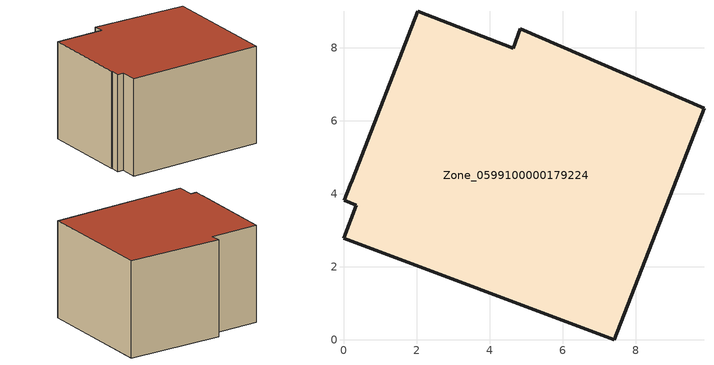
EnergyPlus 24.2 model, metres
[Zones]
Zone_0599100000179224
 floor ground (C_G): 0.23,4.37 2.04,9 4.64,7.99 4.83,8.52 9.87,6.35 7.42,0 0,2.78 0.35,3.69 0.02,3.82 0.18,4.25 z0
 wall outside (C_F): 7.42,0 9.87,6.35 4.83,8.52 4.64,7.99 2.04,9 0.23,4.37 0.18,4.25 0.02,3.82 0.35,3.69 0,2.78 7.42,0 z0:5.54
 roof outside (C_R): 2.04,9 0.23,4.37 0.18,4.25 0.02,3.82 0.35,3.69 0,2.78 7.42,0 9.87,6.35 4.83,8.52 4.64,7.99 z5.54
[BUILDING]
Pand.0599100000179224: North Axis=0; Terrain=City; Loads Convergence Tolerance Value=0.04; Temperature Convergence Tolerance Value=0.4; Solar Distribution=FullExterior; Maximum Number of Warmup Days=25; Minimum Number of Warmup Days=1
[Site:Location]
Rotterdam.The.Hague.AP_ZH_NLD Design_Conditions: Latitude=51.96; Longitude=4.45; Time Zone=1; Elevation=-4.5
[SITE:GROUNDTEMPERATURE:BUILDINGSURFACE]
18, 18, 18, 18, 18, 18, 18, 18, 18, 18, 18, 18
[MATERIAL] Thermal Absorptance=0.9; Solar Absorptance=0.7; Visible Absorptance=0.7
Name | Roughness | Thickness | Conductivity | Density | Specific Heat
G.TI.1946 | MediumSmooth | 0.15 | 1 | 540 | 1210
F.TI.1946 | Rough | 0.3 | 0.857143 | 1920 | 840
R.TI.1946 | MediumRough | 0.2 | 0.1 | 1500 | 1000
[CONSTRUCTION]
C_G: G.TI.1946
C_F: F.TI.1946
C_R: R.TI.1946
[ZONE]
Zone_0599100000179224: Type=1; Multiplier=1; Ceiling Height=Autocalculate; Volume=Autocalculate; Floor Area=autocalculate; Part of Total Floor Area=Yes
[ZONEINFILTRATION:DESIGNFLOWRATE]
Infil_Zone_0599100000179224: Zone or ZoneList or Space or SpaceList=Zone_0599100000179224; Schedule=AlwaysOn; Design Flow Rate Calculation Method=Flow/Area; Flow Rate per Floor Area=0.003; Constant Term Coefficient=1; Temperature Term Coefficient=0; Velocity Term Coefficient=0; Velocity Squared Term Coefficient=0
[HVACTEMPLATE:ZONE:IDEALLOADSAIRSYSTEM]
Zone_0599100000179224: Maximum Heating Supply Air Temperature=50; Minimum Cooling Supply Air Temperature=13; Maximum Heating Supply Air Humidity Ratio=0.0156; Minimum Cooling Supply Air Humidity Ratio=0.0077; Heating Limit=NoLimit; Cooling Limit=NoLimit; Dehumidification Control Type=ConstantSensibleHeatRatio; Cooling Sensible Heat Ratio=0.7; Dehumidification Setpoint=60; Humidification Control Type=None; Humidification Setpoint=30; Outdoor Air Method=None; Outdoor Air Flow Rate per Person=0.00944; Outdoor Air Flow Rate per Zone Floor Area=0; Outdoor Air Flow Rate per Zone=0; Demand Controlled Ventilation Type=None; Outdoor Air Economizer Type=NoEconomizer; Heat Recovery Type=None; Sensible Heat Recovery Effectiveness=0.7; Latent Heat Recovery Effectiveness=0.65
[ZONECONTROL:THERMOSTAT]
ThermostatControl_Zone_0599100000179224: Zone or ZoneList=Zone_0599100000179224; Control Type Schedule=DualSetpointControlType; Control 1=Thermostat_Zone_0599100000179224; Temperature Difference Between Cutout And Setpoint=0
[THERMOSTATSETPOINT:DUALSETPOINT]
Thermostat_Zone_0599100000179224: Heating Setpoint Temperature Schedule=HeatingSetpoint_Zone_0599100000179224; Cooling Setpoint Temperature Schedule=CoolingSetpoint_Zone_0599100000179224
[SCHEDULE:COMPACT]
HeatingSetpoint_Zone_0599100000179224: Through: 12/31, For: AllDays, Until: 24:00, 21
CoolingSetpoint_Zone_0599100000179224: Through: 12/31, For: AllDays, Until: 24:00, 24
DualSetpointControlType: Through: 12/31, For: AllDays, Until: 24:00, 4
AlwaysOn: Through: 12/31, For: AllDays, Until: 24:00, 1
